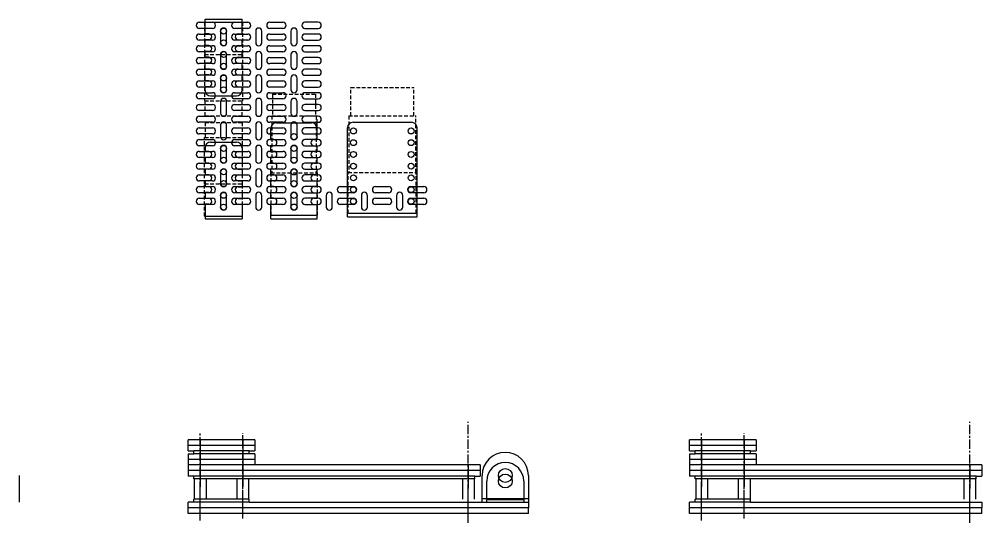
# Model space of a CAD drawing. Header units: millimetres. Extents: x -436 to 702, y -520 to 282.
# Drawn here: x 181 to 702, y -247 to 25 of the extents above; entities that cross this region are included whole.
import ezdxf

# ---------------------------------------------------------------- set-up
doc = ezdxf.new("R2010")
doc.units = ezdxf.units.MM
doc.header["$LTSCALE"] = 4
doc.header["$MEASUREMENT"] = 0
doc.linetypes.add('CENTER', pattern=[2, 1.25, -0.25, 0.25, -0.25])
doc.linetypes.add('DASHED', pattern=[0.75, 0.5, -0.25])
doc.layers.add('Mechanical', color=6, linetype='Continuous')
doc.layers.add('PCB', color=4, linetype='Continuous')

msp = doc.modelspace()

# ---------------------------------------------------------------- linework, layer by layer
at = {"linetype": 'Continuous'}
for p, q in [((278.38, 23.48), (285.53, 23.48)), ((297.43, 23.48), (304.58, 23.48)), ((316.48, 23.48), (323.63, 23.48)), ((342.68, 23.48), (335.53, 23.48)), ((285.53, 20.18), (278.38, 20.18)), ((278.38, 17.13), (285.53, 17.13)), ((289.83, 18.73), (289.83, 12.38)), ((293.13, 12.38), (293.13, 18.73)), ((304.58, 20.18), (297.43, 20.18)), ((297.43, 17.13), (304.58, 17.13)), ((308.88, 18.73), (308.88, 12.38)), ((312.18, 12.38), (312.18, 18.73)), ((323.63, 20.18), (316.48, 20.18)), ((316.48, 17.13), (323.63, 17.13)), ((327.93, 18.73), (327.93, 12.38)), ((331.23, 12.38), (331.23, 18.73)), ((335.53, 20.18), (342.68, 20.18)), ((342.68, 17.13), (335.53, 17.13)), ((285.53, 13.83), (278.38, 13.83)), ((278.38, 10.78), (285.53, 10.78)), ((304.58, 13.83), (297.43, 13.83)), ((297.43, 10.78), (304.58, 10.78)), ((323.63, 13.83), (316.48, 13.83)), ((316.48, 10.78), (323.63, 10.78)), ((335.53, 13.83), (342.68, 13.83)), ((342.68, 10.78), (335.53, 10.78)), ((285.53, 7.48), (278.38, 7.48)), ((289.83, 6.03), (289.83, -0.32)), ((293.13, -0.32), (293.13, 6.03)), ((304.58, 7.48), (297.43, 7.48)), ((308.88, 6.03), (308.88, -0.32)), ((312.18, -0.32), (312.18, 6.03)), ((323.63, 7.48), (316.48, 7.48)), ((327.93, 6.03), (327.93, -0.32)), ((331.23, -0.32), (331.23, 6.03)), ((335.53, 7.48), (342.68, 7.48)), ((278.38, 4.43), (285.53, 4.43)), ((285.53, 1.13), (278.38, 1.13)), ((297.43, 4.43), (304.58, 4.43)), ((304.58, 1.13), (297.43, 1.13)), ((316.48, 4.43), (323.63, 4.43)), ((323.63, 1.13), (316.48, 1.13)), ((342.68, 4.43), (335.53, 4.43)), ((335.53, 1.13), (342.68, 1.13)), ((278.38, -1.92), (285.53, -1.92)), ((297.43, -1.92), (304.58, -1.92)), ((316.48, -1.92), (323.63, -1.92)), ((342.68, -1.92), (335.53, -1.92)), ((285.53, -5.22), (278.38, -5.22)), ((278.38, -8.27), (285.53, -8.27)), ((289.83, -6.67), (289.83, -13.02)), ((293.13, -13.02), (293.13, -6.67)), ((304.58, -5.22), (297.43, -5.22)), ((297.43, -8.27), (304.58, -8.27)), ((308.88, -6.67), (308.88, -13.02)), ((312.18, -13.02), (312.18, -6.67)), ((323.63, -5.22), (316.48, -5.22)), ((316.48, -8.27), (323.63, -8.27)), ((327.93, -6.67), (327.93, -13.02)), ((331.23, -13.02), (331.23, -6.67)), ((335.53, -5.22), (342.68, -5.22)), ((342.68, -8.27), (335.53, -8.27)), ((285.53, -11.57), (278.38, -11.57)), ((278.38, -14.62), (285.53, -14.62)), ((304.58, -11.57), (297.43, -11.57)), ((297.43, -14.62), (304.58, -14.62)), ((323.63, -11.57), (316.48, -11.57)), ((316.48, -14.62), (323.63, -14.62)), ((335.53, -11.57), (342.68, -11.57)), ((342.68, -14.62), (335.53, -14.62)), ((285.53, -17.92), (278.38, -17.92)), ((289.83, -19.37), (289.83, -25.72)), ((293.13, -25.72), (293.13, -19.37)), ((304.58, -17.92), (297.43, -17.92)), ((308.88, -19.37), (308.88, -25.72)), ((312.18, -25.72), (312.18, -19.37)), ((323.63, -17.92), (316.48, -17.92)), ((327.93, -19.37), (327.93, -25.72)), ((331.23, -25.72), (331.23, -19.37)), ((335.53, -17.92), (342.68, -17.92)), ((278.38, -20.97), (285.53, -20.97)), ((285.53, -24.27), (278.38, -24.27)), ((297.43, -20.97), (304.58, -20.97)), ((304.58, -24.27), (297.43, -24.27)), ((316.48, -20.97), (323.63, -20.97)), ((323.63, -24.27), (316.48, -24.27)), ((342.68, -20.97), (335.53, -20.97)), ((335.53, -24.27), (342.68, -24.27)), ((278.38, -27.32), (285.53, -27.32)), ((285.53, -30.62), (278.38, -30.62)), ((297.43, -27.32), (304.58, -27.32)), ((304.58, -30.62), (297.43, -30.62)), ((316.48, -27.32), (323.63, -27.32)), ((323.63, -30.62), (316.48, -30.62)), ((342.68, -27.32), (335.53, -27.32)), ((335.53, -30.62), (342.68, -30.62)), ((342.08, -33.92), (342.08, -28.97)), ((278.38, -33.67), (285.53, -33.67)), ((289.83, -32.07), (289.83, -38.42)), ((293.13, -38.42), (293.13, -32.07)), ((297.43, -33.67), (304.58, -33.67)), ((308.88, -32.07), (308.88, -38.42)), ((312.18, -38.42), (312.18, -32.07)), ((316.48, -33.67), (323.63, -33.67)), ((327.93, -32.07), (327.93, -38.42)), ((331.23, -38.42), (331.23, -32.07)), ((342.68, -33.67), (335.53, -33.67)), ((285.53, -36.97), (278.38, -36.97)), ((278.38, -40.02), (285.53, -40.02)), ((304.58, -36.97), (297.43, -36.97)), ((297.43, -40.02), (304.58, -40.02)), ((323.63, -36.97), (316.48, -36.97)), ((316.48, -40.02), (323.63, -40.02)), ((335.53, -36.97), (342.68, -36.97)), ((342.68, -40.02), (335.53, -40.02)), ((285.53, -43.32), (278.38, -43.32)), ((278.38, -46.37), (285.53, -46.37)), ((289.83, -44.77), (289.83, -51.12)), ((293.13, -51.12), (293.13, -44.77)), ((304.58, -43.32), (297.43, -43.32)), ((297.43, -46.37), (304.58, -46.37)), ((308.88, -44.77), (308.88, -51.12)), ((312.18, -51.12), (312.18, -44.77)), ((323.63, -43.32), (316.48, -43.32)), ((316.48, -46.37), (323.63, -46.37)), ((327.93, -44.77), (327.93, -51.12)), ((331.23, -51.12), (331.23, -44.77)), ((335.53, -43.32), (342.68, -43.32)), ((342.68, -46.37), (335.53, -46.37)), ((285.53, -49.67), (278.38, -49.67)), ((304.58, -49.67), (297.43, -49.67)), ((323.63, -49.67), (316.48, -49.67)), ((335.53, -49.67), (342.68, -49.67)), ((278.38, -52.72), (285.53, -52.72)), ((285.53, -56.02), (278.38, -56.02)), ((297.43, -52.72), (304.58, -52.72)), ((304.58, -56.02), (297.43, -56.02)), ((316.48, -52.72), (323.63, -52.72)), ((323.63, -56.02), (316.48, -56.02)), ((342.68, -52.72), (335.53, -52.72)), ((335.53, -56.02), (342.68, -56.02)), ((278.38, -59.07), (285.53, -59.07)), ((285.53, -62.37), (278.38, -62.37)), ((289.83, -57.47), (289.83, -63.82)), ((293.13, -63.82), (293.13, -57.47)), ((297.43, -59.07), (304.58, -59.07)), ((304.58, -62.37), (297.43, -62.37)), ((308.88, -57.47), (308.88, -63.82)), ((312.18, -63.82), (312.18, -57.47)), ((316.48, -59.07), (323.63, -59.07)), ((323.63, -62.37), (316.48, -62.37)), ((327.93, -57.47), (327.93, -63.82)), ((331.23, -63.82), (331.23, -57.47)), ((342.68, -59.07), (335.53, -59.07)), ((335.53, -62.37), (342.68, -62.37)), ((278.38, -65.42), (285.53, -65.42)), ((297.43, -65.42), (304.58, -65.42)), ((316.48, -65.42), (323.63, -65.42)), ((342.68, -65.42), (335.53, -65.42)), ((354.58, -65.42), (361.73, -65.42)), ((373.63, -65.42), (380.78, -65.42)), ((392.68, -65.42), (399.83, -65.42)), ((285.53, -68.72), (278.38, -68.72)), ((278.38, -71.77), (285.53, -71.77)), ((289.83, -70.17), (289.83, -76.52)), ((293.13, -76.52), (293.13, -70.17)), ((304.58, -68.72), (297.43, -68.72)), ((297.43, -71.77), (304.58, -71.77)), ((308.88, -70.17), (308.88, -76.52)), ((312.18, -76.52), (312.18, -70.17)), ((323.63, -68.72), (316.48, -68.72)), ((316.48, -71.77), (323.63, -71.77)), ((327.93, -70.17), (327.93, -76.52)), ((331.23, -76.52), (331.23, -70.17)), ((335.53, -68.72), (342.68, -68.72)), ((342.68, -71.77), (335.53, -71.77)), ((346.98, -70.17), (346.98, -76.52)), ((350.28, -76.52), (350.28, -70.17)), ((361.73, -68.72), (354.58, -68.72)), ((354.58, -71.77), (361.73, -71.77)), ((366.03, -70.17), (366.03, -76.52)), ((369.33, -76.52), (369.33, -70.17)), ((380.78, -68.72), (373.63, -68.72)), ((373.63, -71.77), (380.78, -71.77)), ((385.08, -70.17), (385.08, -76.52)), ((388.38, -76.52), (388.38, -70.17)), ((399.83, -68.72), (392.68, -68.72)), ((392.68, -71.77), (399.83, -71.77)), ((285.53, -75.07), (278.38, -75.07)), ((304.58, -75.07), (297.43, -75.07)), ((323.63, -75.07), (316.48, -75.07)), ((335.53, -75.07), (342.68, -75.07)), ((361.73, -75.07), (354.58, -75.07)), ((380.78, -75.07), (373.63, -75.07)), ((399.83, -75.07), (392.68, -75.07)), ((272.37, -208.45), (275.37, -208.45)), ((272.37, -210.05), (275.37, -210.05)), ((305.37, -208.45), (308.37, -208.45)), ((308.37, -210.05), (305.37, -210.05)), ((543.56, -208.45), (546.56, -208.45)), ((543.56, -210.05), (546.56, -210.05)), ((576.56, -208.45), (579.56, -208.45)), ((579.56, -210.05), (576.56, -210.05)), ((275.37, -222.05), (272.37, -222.05)), ((427.37, -222.05), (430.37, -222.05)), ((546.56, -222.05), (543.56, -222.05)), ((698.56, -222.05), (701.56, -222.05)), ((275.37, -236.25), (272.37, -236.25)), ((272.37, -242.25), (272.37, -239.25)), ((456.37, -242.25), (456.37, -239.25)), ((546.56, -236.25), (543.56, -236.25)), ((543.56, -242.25), (543.56, -239.25)), ((701.56, -242.25), (701.56, -239.25))]:
    msp.add_line(p, q, dxfattribs=at)
for p, q in [((308.37, -202.45), (272.37, -202.45)), ((272.37, -205.45), (272.37, -202.45)), ((308.37, -202.45), (308.37, -205.45)), ((579.56, -202.45), (543.56, -202.45)), ((543.56, -205.45), (543.56, -202.45)), ((579.56, -202.45), (579.56, -205.45)), ((308.37, -205.45), (272.37, -205.45)), ((272.37, -208.45), (272.37, -205.45)), ((308.37, -205.45), (308.37, -208.45)), ((579.56, -205.45), (543.56, -205.45)), ((543.56, -208.45), (543.56, -205.45)), ((579.56, -205.45), (579.56, -208.45)), ((272.37, -210.05), (272.37, -213.05)), ((308.37, -213.05), (272.37, -213.05)), ((272.37, -213.05), (272.37, -216.05)), ((308.37, -210.05), (308.37, -213.05)), ((308.37, -213.05), (308.37, -216.05)), ((543.56, -210.05), (543.56, -213.05)), ((579.56, -213.05), (543.56, -213.05)), ((543.56, -213.05), (543.56, -216.05)), ((579.56, -210.05), (579.56, -213.05)), ((579.56, -213.05), (579.56, -216.05)), ((430.37, -216.05), (272.37, -216.05)), ((272.37, -216.05), (272.37, -219.05)), ((430.37, -216.05), (430.37, -219.05)), ((701.56, -216.05), (543.56, -216.05)), ((543.56, -216.05), (543.56, -219.05)), ((701.56, -216.05), (701.56, -219.05)), ((430.37, -219.05), (272.37, -219.05)), ((272.37, -219.05), (272.37, -222.05)), ((430.37, -219.05), (430.37, -222.05)), ((701.56, -219.05), (543.56, -219.05)), ((543.56, -219.05), (543.56, -222.05)), ((701.56, -219.05), (701.56, -222.05)), ((272.37, -239.25), (272.37, -236.25)), ((456.37, -239.25), (272.37, -239.25)), ((305.37, -236.25), (456.37, -236.25)), ((456.37, -236.25), (456.37, -239.25)), ((543.56, -239.25), (543.56, -236.25)), ((701.56, -239.25), (543.56, -239.25)), ((576.56, -236.25), (701.56, -236.25)), ((701.56, -236.25), (701.56, -239.25)), ((456.37, -242.25), (272.37, -242.25)), ((701.56, -242.25), (543.56, -242.25))]:
    msp.add_line(p, q)
for centre, start, end in [((278.38, 21.83), 90, 270), ((285.53, 21.83), 270, 90), ((297.43, 21.83), 90, 270), ((304.58, 21.83), 270, 90), ((316.48, 21.83), 90, 270), ((323.63, 21.83), 270, 90), ((335.53, 21.83), 90, 270), ((342.68, 21.83), 270, 90), ((278.38, 15.48), 90, 270), ((285.53, 15.48), 270, 90), ((291.48, 18.73), 0, 180), ((297.43, 15.48), 90, 270), ((304.58, 15.48), 270, 90), ((310.53, 18.73), 0, 180), ((316.48, 15.48), 90, 270), ((323.63, 15.48), 270, 90), ((329.58, 18.73), 0, 180), ((335.53, 15.48), 90, 270), ((342.68, 15.48), 270, 90), ((278.38, 9.13), 90, 270), ((285.53, 9.13), 270, 90), ((291.48, 12.38), 180, 0), ((297.43, 9.13), 90, 270), ((304.58, 9.13), 270, 90), ((310.53, 12.38), 180, 0), ((316.48, 9.13), 90, 270), ((323.63, 9.13), 270, 90), ((329.58, 12.38), 180, 0), ((335.53, 9.13), 90, 270), ((342.68, 9.13), 270, 90), ((291.48, 6.03), 0, 180), ((310.53, 6.03), 0, 180), ((329.58, 6.03), 0, 180), ((278.38, 2.78), 90, 270), ((285.53, 2.78), 270, 90), ((297.43, 2.78), 90, 270), ((304.58, 2.78), 270, 90), ((316.48, 2.78), 90, 270), ((323.63, 2.78), 270, 90), ((335.53, 2.78), 90, 270), ((342.68, 2.78), 270, 90), ((278.38, -3.57), 90, 270), ((285.53, -3.57), 270, 90), ((291.48, -0.32), 180, 0), ((291.48, -6.67), 0, 180), ((297.43, -3.57), 90, 270), ((304.58, -3.57), 270, 90), ((310.53, -0.32), 180, 0), ((310.53, -6.67), 0, 180), ((316.48, -3.57), 90, 270), ((323.63, -3.57), 270, 90), ((329.58, -0.32), 180, 0), ((329.58, -6.67), 0, 180), ((335.53, -3.57), 90, 270), ((342.68, -3.57), 270, 90), ((278.38, -9.92), 90, 270), ((285.53, -9.92), 270, 90), ((297.43, -9.92), 90, 270), ((304.58, -9.92), 270, 90), ((316.48, -9.92), 90, 270), ((323.63, -9.92), 270, 90), ((335.53, -9.92), 90, 270), ((342.68, -9.92), 270, 90), ((278.38, -16.27), 90, 270), ((285.53, -16.27), 270, 90), ((291.48, -13.02), 180, 0), ((297.43, -16.27), 90, 270), ((304.58, -16.27), 270, 90), ((310.53, -13.02), 180, 0), ((316.48, -16.27), 90, 270), ((323.63, -16.27), 270, 90), ((329.58, -13.02), 180, 0), ((335.53, -16.27), 90, 270), ((342.68, -16.27), 270, 90), ((291.48, -19.37), 0, 180), ((310.53, -19.37), 0, 180), ((329.58, -19.37), 0, 180), ((278.38, -22.62), 90, 270), ((285.53, -22.62), 270, 90), ((291.48, -25.72), 180, 0), ((297.43, -22.62), 90, 270), ((304.58, -22.62), 270, 90), ((310.53, -25.72), 180, 0), ((316.48, -22.62), 90, 270), ((323.63, -22.62), 270, 90), ((329.58, -25.72), 180, 0), ((335.53, -22.62), 90, 270), ((342.68, -22.62), 270, 90), ((278.38, -28.97), 90, 270), ((285.53, -28.97), 270, 90), ((291.48, -32.07), 0, 180), ((297.43, -28.97), 90, 270), ((304.58, -28.97), 270, 90), ((310.53, -32.07), 0, 180), ((316.48, -28.97), 90, 270), ((323.63, -28.97), 270, 90), ((329.58, -32.07), 0, 180), ((335.53, -28.97), 90, 270), ((342.68, -28.97), 270, 90), ((278.38, -35.32), 90, 270), ((285.53, -35.32), 270, 90), ((297.43, -35.32), 90, 270), ((304.58, -35.32), 270, 90), ((316.48, -35.32), 90, 270), ((323.63, -35.32), 270, 90), ((335.53, -35.32), 90, 270), ((342.68, -35.32), 270, 90), ((278.38, -41.67), 90, 270), ((285.53, -41.67), 270, 90), ((291.48, -38.42), 180, 0), ((297.43, -41.67), 90, 270), ((304.58, -41.67), 270, 90), ((310.53, -38.42), 180, 0), ((316.48, -41.67), 90, 270), ((323.63, -41.67), 270, 90), ((329.58, -38.42), 180, 0), ((335.53, -41.67), 90, 270), ((342.68, -41.67), 270, 90), ((278.38, -48.02), 90, 270), ((285.53, -48.02), 270, 90), ((291.48, -44.77), 0, 180), ((297.43, -48.02), 90, 270), ((304.58, -48.02), 270, 90), ((310.53, -44.77), 0, 180), ((316.48, -48.02), 90, 270), ((323.63, -48.02), 270, 90), ((329.58, -44.77), 0, 180), ((335.53, -48.02), 90, 270), ((342.68, -48.02), 270, 90), ((291.48, -51.12), 180, 0), ((310.53, -51.12), 180, 0), ((329.58, -51.12), 180, 0), ((278.38, -54.37), 90, 270), ((285.53, -54.37), 270, 90), ((291.48, -57.47), 0, 180), ((297.43, -54.37), 90, 270), ((304.58, -54.37), 270, 90), ((310.53, -57.47), 0, 180), ((316.48, -54.37), 90, 270), ((323.63, -54.37), 270, 90), ((329.58, -57.47), 0, 180), ((335.53, -54.37), 90, 270), ((342.68, -54.37), 270, 90), ((278.38, -60.72), 90, 270), ((285.53, -60.72), 270, 90), ((297.43, -60.72), 90, 270), ((304.58, -60.72), 270, 90), ((316.48, -60.72), 90, 270), ((323.63, -60.72), 270, 90), ((335.53, -60.72), 90, 270), ((342.68, -60.72), 270, 90), ((278.38, -67.07), 90, 270), ((285.53, -67.07), 270, 90), ((291.48, -63.82), 180, 0), ((297.43, -67.07), 90, 270), ((304.58, -67.07), 270, 90), ((310.53, -63.82), 180, 0), ((316.48, -67.07), 90, 270), ((323.63, -67.07), 270, 90), ((329.58, -63.82), 180, 0), ((335.53, -67.07), 90, 270), ((342.68, -67.07), 270, 90), ((354.58, -67.07), 90, 270), ((361.73, -67.07), 270, 90), ((373.63, -67.07), 90, 270), ((380.78, -67.07), 270, 90), ((392.68, -67.07), 90, 270), ((399.83, -67.07), 270, 90), ((278.38, -73.42), 90, 270), ((285.53, -73.42), 270, 90), ((291.48, -70.17), 0, 180), ((297.43, -73.42), 90, 270), ((304.58, -73.42), 270, 90), ((310.53, -70.17), 0, 180), ((316.48, -73.42), 90, 270), ((323.63, -73.42), 270, 90), ((329.58, -70.17), 0, 180), ((335.53, -73.42), 90, 270), ((342.68, -73.42), 270, 90), ((348.63, -70.17), 0, 180), ((354.58, -73.42), 90, 270), ((361.73, -73.42), 270, 90), ((367.68, -70.17), 0, 180), ((373.63, -73.42), 90, 270), ((380.78, -73.42), 270, 90), ((386.73, -70.17), 0, 180), ((392.68, -73.42), 90, 270), ((399.83, -73.42), 270, 90), ((291.48, -76.52), 180, 0), ((310.53, -76.52), 180, 0), ((329.58, -76.52), 180, 0), ((348.63, -76.52), 180, 0), ((367.68, -76.52), 180, 0), ((386.73, -76.52), 180, 0)]:
    msp.add_arc(centre, 1.65, start, end, dxfattribs=at)
at = {"layer": 'Mechanical', "linetype": 'DASHED'}
for p, q in [((281.28, 23.63), (301.68, 23.63)), ((281.28, 23.63), (281.28, 6.13)), ((301.68, 23.63), (301.68, 6.13)), ((281.28, 6.13), (301.68, 6.13)), ((281.28, 6.13), (281.28, -18.97)), ((301.68, 6.13), (301.68, -18.97)), ((317.98, -15.42), (341.18, -15.42)), ((317.98, -15.42), (317.98, -27.12)), ((341.18, -15.42), (341.18, -27.12)), ((360.33, -11.72), (394.33, -11.72)), ((360.33, -27.12), (360.33, -11.72)), ((394.33, -27.12), (394.33, -11.72)), ((281.28, -18.97), (301.68, -18.97)), ((281.48, -27.07), (281.48, -18.97)), ((301.48, -27.07), (301.48, -18.97)), ((281.48, -27.07), (301.48, -27.07)), ((281.48, -30.72), (301.48, -30.72)), ((281.48, -30.72), (281.48, -38.82)), ((301.48, -30.72), (301.48, -38.82)), ((317.58, -27.12), (341.58, -27.12)), ((317.58, -27.12), (317.58, -57.92)), ((341.58, -27.12), (341.58, -57.92)), ((359.18, -27.12), (359.18, -57.82)), ((359.18, -27.12), (395.48, -27.12)), ((395.48, -57.82), (395.48, -27.12)), ((281.28, -38.82), (301.68, -38.82)), ((281.28, -63.92), (281.28, -38.82)), ((301.68, -63.92), (301.68, -38.82)), ((317.08, -57.92), (342.08, -57.92)), ((317.08, -57.92), (317.08, -80.92)), ((342.08, -57.92), (342.08, -80.92)), ((358.93, -57.82), (395.73, -57.82)), ((358.93, -79.82), (358.93, -57.82)), ((395.73, -79.82), (395.73, -57.82)), ((281.28, -63.92), (301.68, -63.92)), ((281.28, -81.42), (281.28, -63.92)), ((301.68, -81.42), (301.68, -63.92)), ((281.28, -81.42), (301.68, -81.42)), ((358.93, -79.82), (395.73, -79.82))]:
    msp.add_line(p, q, dxfattribs=at)
at = {"layer": 'Mechanical', "linetype": 'Continuous'}
for p, q in [((281.48, 25.13), (301.48, 25.13)), ((281.48, 17.23), (281.48, 25.13)), ((281.48, 23.63), (301.48, 23.63)), ((301.48, 17.23), (301.48, 25.13)), ((283.53, 17.23), (281.48, 17.23)), ((299.43, 17.23), (301.48, 17.23)), ((281.48, 10.88), (281.48, 14.03)), ((283.53, 14.03), (281.48, 14.03)), ((283.53, 10.88), (281.48, 10.88)), ((299.43, 14.03), (301.48, 14.03)), ((299.43, 10.88), (301.48, 10.88)), ((301.48, 10.88), (301.48, 14.03)), ((281.48, 4.53), (281.48, 7.68)), ((283.53, 7.68), (281.48, 7.68)), ((299.43, 7.68), (301.48, 7.68)), ((301.48, 4.53), (301.48, 7.68)), ((283.53, 4.53), (281.48, 4.53)), ((281.48, -1.82), (281.48, 1.33)), ((283.53, 1.33), (281.48, 1.33)), ((299.43, 4.53), (301.48, 4.53)), ((299.43, 1.33), (301.48, 1.33)), ((301.48, -1.82), (301.48, 1.33)), ((283.53, -1.82), (281.48, -1.82)), ((281.48, -8.17), (281.48, -5.02)), ((283.53, -5.02), (281.48, -5.02)), ((299.43, -1.82), (301.48, -1.82)), ((299.43, -5.02), (301.48, -5.02)), ((301.48, -8.17), (301.48, -5.02)), ((283.53, -8.17), (281.48, -8.17)), ((299.43, -8.17), (301.48, -8.17)), ((281.48, -13.37), (281.48, -11.37)), ((283.53, -11.37), (281.48, -11.37)), ((299.43, -11.37), (301.48, -11.37)), ((301.48, -13.37), (301.48, -11.37)), ((284.48, -16.37), (298.48, -16.37)), ((361.53, -30.62), (393.13, -30.62)), ((358.53, -81.82), (358.53, -33.62)), ((396.13, -81.82), (396.13, -33.62)), ((284.48, -41.42), (298.48, -41.42)), ((281.48, -44.42), (281.48, -46.42)), ((283.53, -46.42), (281.48, -46.42)), ((299.43, -46.42), (301.48, -46.42)), ((301.48, -44.42), (301.48, -46.42)), ((283.53, -49.62), (281.48, -49.62)), ((281.48, -49.62), (281.48, -52.77)), ((299.43, -49.62), (301.48, -49.62)), ((301.48, -49.62), (301.48, -52.77)), ((283.53, -52.77), (281.48, -52.77)), ((283.53, -55.97), (281.48, -55.97)), ((281.48, -55.97), (281.48, -59.12)), ((299.43, -52.77), (301.48, -52.77)), ((299.43, -55.97), (301.48, -55.97)), ((301.48, -55.97), (301.48, -59.12)), ((283.53, -59.12), (281.48, -59.12)), ((283.53, -62.32), (281.48, -62.32)), ((281.48, -62.32), (281.48, -65.47)), ((299.43, -59.12), (301.48, -59.12)), ((299.43, -62.32), (301.48, -62.32)), ((301.48, -62.32), (301.48, -65.47)), ((283.53, -65.47), (281.48, -65.47)), ((299.43, -65.47), (301.48, -65.47)), ((283.53, -68.67), (281.48, -68.67)), ((281.48, -68.67), (281.48, -71.82)), ((283.53, -71.82), (281.48, -71.82)), ((299.43, -68.67), (301.48, -68.67)), ((299.43, -71.82), (301.48, -71.82)), ((301.48, -68.67), (301.48, -71.82)), ((283.53, -75.02), (281.48, -75.02)), ((281.48, -75.02), (281.48, -82.92)), ((299.43, -75.02), (301.48, -75.02)), ((301.48, -75.02), (301.48, -82.92)), ((281.48, -81.42), (301.48, -81.42)), ((281.48, -82.92), (301.48, -82.92)), ((358.53, -79.82), (396.13, -79.82)), ((358.53, -81.82), (396.13, -81.82)), ((278.87, -202.45), (278.87, -227.85)), ((550.06, -202.45), (550.06, -227.85)), ((423.87, -216.05), (423.87, -228.75)), ((695.06, -216.05), (695.06, -228.75)), ((181, -221.75), (181, -236.25)), ((431.37, -236.25), (431.37, -221.75)), ((456.37, -221.75), (456.37, -236.25)), ((433.87, -236.25), (433.87, -224.75)), ((453.87, -224.75), (453.87, -236.25)), ((278.87, -242.25), (278.87, -229.55)), ((301.87, -242.25), (301.87, -229.55)), ((423.87, -242.25), (423.87, -229.55)), ((431.37, -234.25), (456.37, -234.25)), ((550.06, -242.25), (550.06, -229.55)), ((573.06, -242.25), (573.06, -229.55)), ((695.06, -242.25), (695.06, -229.55)), ((431.37, -236.25), (456.37, -236.25)), ((433.87, -234.75), (453.87, -234.75)), ((433.87, -236.25), (453.87, -236.25))]:
    msp.add_line(p, q, dxfattribs=at)
at = {"layer": 'Mechanical'}
for p, q in [((320.08, -30.92), (339.08, -30.92)), ((317.08, -40.02), (317.08, -33.92)), ((342.08, -40.02), (342.08, -33.92)), ((318.73, -40.02), (317.08, -40.02)), ((340.43, -40.02), (342.08, -40.02)), ((318.73, -43.32), (317.08, -43.32)), ((317.08, -46.37), (317.08, -43.32)), ((318.73, -46.37), (317.08, -46.37)), ((340.43, -43.32), (342.08, -43.32)), ((340.43, -46.37), (342.08, -46.37)), ((342.08, -46.37), (342.08, -43.32)), ((318.73, -49.67), (317.08, -49.67)), ((317.08, -52.72), (317.08, -49.67)), ((340.43, -49.67), (342.08, -49.67)), ((342.08, -52.72), (342.08, -49.67)), ((318.73, -52.72), (317.08, -52.72)), ((317.08, -59.07), (317.08, -56.02)), ((318.73, -56.02), (317.08, -56.02)), ((340.43, -52.72), (342.08, -52.72)), ((340.43, -56.02), (342.08, -56.02)), ((342.08, -59.07), (342.08, -56.02)), ((318.73, -59.07), (317.08, -59.07)), ((318.73, -62.37), (317.08, -62.37)), ((317.08, -65.42), (317.08, -62.37)), ((340.43, -59.07), (342.08, -59.07)), ((340.43, -62.37), (342.08, -62.37)), ((342.08, -65.42), (342.08, -62.37)), ((318.73, -65.42), (317.08, -65.42)), ((340.43, -65.42), (342.08, -65.42)), ((318.73, -68.72), (317.08, -68.72)), ((317.08, -71.77), (317.08, -68.72)), ((318.73, -71.77), (317.08, -71.77)), ((340.43, -68.72), (342.08, -68.72)), ((340.43, -71.77), (342.08, -71.77)), ((342.08, -71.77), (342.08, -68.72)), ((317.08, -82.92), (317.08, -75.07)), ((318.73, -75.07), (317.08, -75.07)), ((340.43, -75.07), (342.08, -75.07)), ((342.08, -82.92), (342.08, -75.07)), ((317.08, -80.92), (342.08, -80.92)), ((317.08, -82.92), (342.08, -82.92)), ((301.87, -202.45), (301.87, -227.85)), ((573.06, -202.45), (573.06, -227.85)), ((275.69, -223.65), (275.69, -234.65)), ((282.04, -223.65), (282.04, -234.65)), ((298.69, -223.65), (298.69, -234.65)), ((305.04, -223.65), (305.04, -234.65)), ((420.69, -223.65), (420.69, -234.65)), ((427.04, -223.65), (427.04, -234.65)), ((546.89, -223.65), (546.89, -234.65)), ((553.24, -223.65), (553.24, -234.65)), ((569.89, -223.65), (569.89, -234.65)), ((576.24, -223.65), (576.24, -234.65)), ((691.89, -223.65), (691.89, -234.65)), ((698.24, -223.65), (698.24, -234.65))]:
    msp.add_line(p, q, dxfattribs=at)
at = {"layer": 'Mechanical', "linetype": 'Continuous'}
for centre, radius in [((291.48, 18.73), 1.6), ((291.48, 12.38), 1.6), ((291.48, 6.03), 1.6), ((291.48, -0.32), 1.6), ((291.48, -6.67), 1.6), ((291.48, -13.02), 1.6), ((361.73, -35.32), 1.6), ((392.93, -35.32), 1.6), ((361.73, -41.67), 1.6), ((392.93, -41.67), 1.6), ((291.48, -44.77), 1.6), ((361.73, -48.02), 1.6), ((392.93, -48.02), 1.6), ((291.48, -51.12), 1.6), ((291.48, -57.47), 1.6), ((361.73, -54.37), 1.6), ((392.93, -54.37), 1.6), ((291.48, -63.82), 1.6), ((361.73, -60.72), 1.6), ((392.93, -60.72), 1.6), ((361.73, -67.07), 1.6), ((392.93, -67.07), 1.6), ((291.48, -70.17), 1.6), ((361.73, -73.42), 1.6), ((392.93, -73.42), 1.6), ((291.48, -76.52), 1.6), ((443.87, -221.75), 3.75), ((443.87, -224.75), 3.75)]:
    msp.add_circle(centre, radius, dxfattribs=at)
at = {"layer": 'Mechanical'}
for centre in [(329.58, -38.42), (329.58, -44.77), (329.58, -51.12), (329.58, -57.47), (329.58, -63.82), (329.58, -70.17), (329.58, -76.52)]:
    msp.add_circle(centre, 1.65, dxfattribs=at)
at = {"layer": 'Mechanical', "linetype": 'Continuous'}
for centre, radius, start, end in [((283.53, 15.63), 1.6, 270, 90), ((299.43, 15.63), 1.6, 90, 270), ((283.53, 9.28), 1.6, 270, 90), ((299.43, 9.28), 1.6, 90, 270), ((283.53, 2.93), 1.6, 270, 90), ((299.43, 2.93), 1.6, 90, 270), ((283.53, -3.42), 1.6, 270, 90), ((299.43, -3.42), 1.6, 90, 270), ((283.53, -9.77), 1.6, 270, 90), ((299.43, -9.77), 1.6, 90, 270), ((284.48, -13.37), 3, 180, 270), ((298.48, -13.37), 3, 270, 0), ((361.53, -33.62), 3, 90, 180), ((393.13, -33.62), 3, 0, 90), ((284.48, -44.42), 3, 90, 180), ((298.48, -44.42), 3, 0, 90), ((283.53, -48.02), 1.6, 270, 90), ((299.43, -48.02), 1.6, 90, 270), ((283.53, -54.37), 1.6, 270, 90), ((299.43, -54.37), 1.6, 90, 270), ((283.53, -60.72), 1.6, 270, 90), ((299.43, -60.72), 1.6, 90, 270), ((283.53, -67.07), 1.6, 270, 90), ((299.43, -67.07), 1.6, 90, 270), ((283.53, -73.42), 1.6, 270, 90), ((299.43, -73.42), 1.6, 90, 270), ((443.87, -221.75), 12.5, 0, 180), ((443.87, -224.75), 10, 0, 180)]:
    msp.add_arc(centre, radius, start, end, dxfattribs=at)
at = {"layer": 'Mechanical'}
for centre, radius, start, end in [((320.08, -33.92), 3, 90, 180), ((339.08, -33.92), 3, 0, 90), ((318.73, -41.67), 1.65, 270, 90), ((340.43, -41.67), 1.65, 90, 270), ((318.73, -48.02), 1.65, 270, 90), ((340.43, -48.02), 1.65, 90, 270), ((318.73, -54.37), 1.65, 270, 90), ((340.43, -54.37), 1.65, 90, 270), ((318.73, -60.72), 1.65, 270, 90), ((340.43, -60.72), 1.65, 90, 270), ((318.73, -67.07), 1.65, 270, 90), ((340.43, -67.07), 1.65, 90, 270), ((318.73, -73.42), 1.65, 270, 90), ((340.43, -73.42), 1.65, 90, 270)]:
    msp.add_arc(centre, radius, start, end, dxfattribs=at)
at = {"layer": 'PCB', "linetype": 'CENTER'}
for p, q in [((423.87, -247.34), (423.87, -192.78)), ((695.06, -247.34), (695.06, -192.78)), ((278.87, -246.06), (278.87, -199.05)), ((301.87, -245.01), (301.87, -198.92)), ((550.06, -246.06), (550.06, -199.05)), ((573.06, -245.01), (573.06, -198.92))]:
    msp.add_line(p, q, dxfattribs=at)
at = {"layer": 'PCB'}
for p, q in [((305.37, -208.45), (275.37, -208.45)), ((275.37, -210.05), (275.37, -208.45)), ((305.37, -210.05), (275.37, -210.05)), ((305.37, -210.05), (305.37, -208.45)), ((576.56, -208.45), (546.56, -208.45)), ((546.56, -210.05), (546.56, -208.45)), ((576.56, -210.05), (546.56, -210.05)), ((576.56, -210.05), (576.56, -208.45)), ((427.37, -222.05), (275.37, -222.05)), ((275.37, -223.65), (275.37, -222.05)), ((427.37, -223.65), (275.37, -223.65)), ((427.37, -223.65), (427.37, -222.05)), ((698.56, -222.05), (546.56, -222.05)), ((546.56, -223.65), (546.56, -222.05)), ((698.56, -223.65), (546.56, -223.65)), ((698.56, -223.65), (698.56, -222.05)), ((305.37, -234.65), (275.37, -234.65)), ((275.37, -236.25), (275.37, -234.65)), ((305.37, -236.25), (275.37, -236.25)), ((305.37, -236.25), (305.37, -234.65)), ((576.56, -234.65), (546.56, -234.65)), ((546.56, -236.25), (546.56, -234.65)), ((576.56, -236.25), (546.56, -236.25)), ((576.56, -236.25), (576.56, -234.65))]:
    msp.add_line(p, q, dxfattribs=at)

doc.saveas('drawing.dxf')
